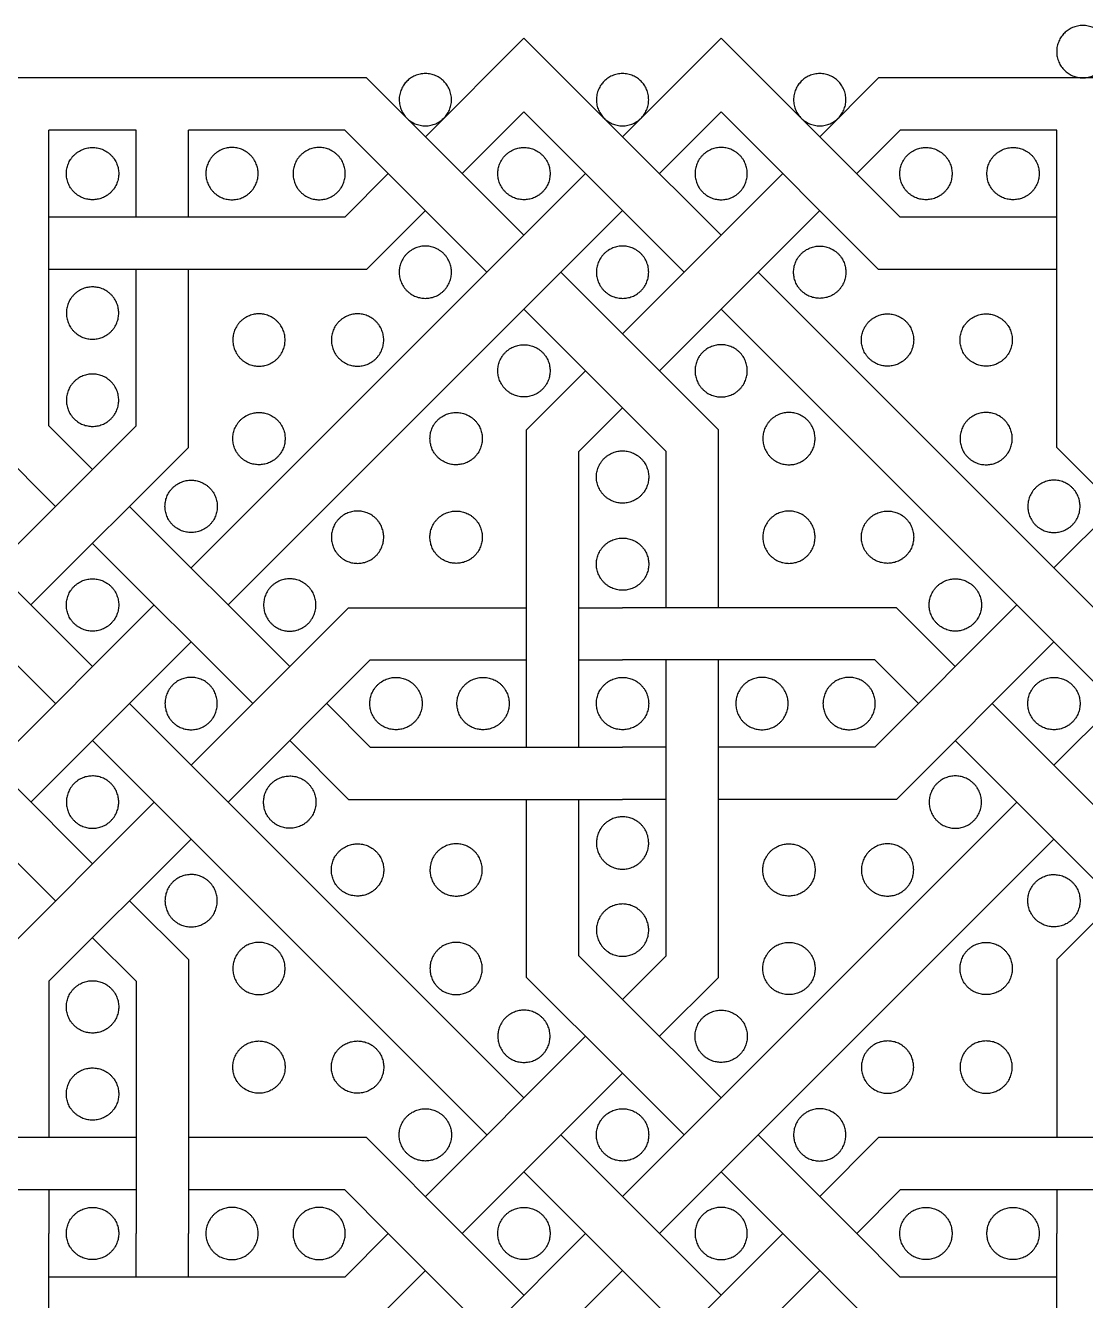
# Model space of a CAD drawing. Header units: millimetres. Extents: x -117 to 119, y -123 to 112.
# Drawn here: x -81.43 to -65.37, y 40.17 to 59.49 of the extents above; entities that cross this region are included whole.
import ezdxf

# ---------------------------------------------------------------- set-up
doc = ezdxf.new("R2010")
doc.units = ezdxf.units.MM
doc.header["$MEASUREMENT"] = 0
doc.layers.add('Layer 03', color=5, linetype='Continuous')

msp = doc.modelspace()

# ---------------------------------------------------------------- linework, layer by layer
at = {"layer": 'Layer 03'}
for p, q in [((-72.386, 57.808), (-73.88, 59.302)), ((-70.892, 59.302), (-72.386, 57.808)), ((-76.267, 58.7), (-84.567, 58.7)), ((-76.267, 58.7), (-73.88, 56.314)), ((-68.506, 58.7), (-69.398, 57.808)), ((-60.206, 58.7), (-68.506, 58.7)), ((-72.386, 56.688), (-73.88, 58.182)), ((-70.892, 58.182), (-71.826, 57.248)), ((-81.077, 53.426), (-81.077, 57.908)), ((-79.756, 57.908), (-81.077, 57.908)), ((-79.756, 56.588), (-79.756, 57.908)), ((-78.964, 56.588), (-78.964, 57.908)), ((-76.595, 57.908), (-78.964, 57.908)), ((-76.595, 57.908), (-74.441, 55.754)), ((-70.892, 56.314), (-72.386, 57.808)), ((-68.178, 57.908), (-68.838, 57.248)), ((-65.808, 57.908), (-68.178, 57.908)), ((-65.808, 53.098), (-65.808, 57.908)), ((-72.946, 57.248), (-78.923, 51.272)), ((-69.958, 57.248), (-72.386, 54.82)), ((-72.386, 56.688), (-78.362, 50.711)), ((-71.452, 55.754), (-72.386, 56.688)), ((-69.398, 56.688), (-71.826, 54.26)), ((-76.595, 56.588), (-81.077, 56.588)), ((-65.808, 56.588), (-68.178, 56.588)), ((-80.417, 49.778), (-86.393, 55.754)), ((-76.267, 55.795), (-81.077, 55.795)), ((-79.756, 53.426), (-79.756, 55.795)), ((-78.964, 53.098), (-78.964, 55.795)), ((-73.32, 55.754), (-72.386, 54.82)), ((-64.356, 49.778), (-70.332, 55.754)), ((-65.808, 55.795), (-68.506, 55.795)), ((-80.977, 49.217), (-86.953, 55.194)), ((-73.88, 55.194), (-72.386, 53.7)), ((-64.916, 49.217), (-70.892, 55.194)), ((-72.946, 54.26), (-73.839, 53.367)), ((-79.756, 53.426), (-81.911, 51.272)), ((-80.417, 52.766), (-81.077, 53.426)), ((-73.839, 48.557), (-73.839, 53.367)), ((-70.934, 50.67), (-70.934, 53.367)), ((-63.696, 53.426), (-65.85, 51.272)), ((-80.977, 52.205), (-81.869, 53.098)), ((-78.964, 53.098), (-81.35, 50.711)), ((-73.047, 48.557), (-73.047, 53.039)), ((-71.726, 50.67), (-71.726, 53.039)), ((-64.916, 52.205), (-65.808, 53.098)), ((-77.429, 49.778), (-79.856, 52.205)), ((-77.989, 49.217), (-80.417, 51.645)), ((-79.483, 50.711), (-81.911, 48.284)), ((-76.536, 50.67), (-73.839, 50.67)), ((-73.047, 50.67), (-72.386, 50.67)), ((-66.41, 50.711), (-68.564, 48.557)), ((-63.422, 50.711), (-65.85, 48.284)), ((-78.923, 50.151), (-81.35, 47.723)), ((-65.85, 50.151), (-68.236, 47.765)), ((-76.208, 49.878), (-73.839, 49.878)), ((-73.047, 49.878), (-72.386, 49.878)), ((-71.726, 45.396), (-71.726, 49.878)), ((-70.934, 45.067), (-70.934, 49.878)), ((-73.88, 43.241), (-79.856, 49.217)), ((-76.208, 48.557), (-76.868, 49.217)), ((-74.441, 42.681), (-80.417, 48.657)), ((-76.536, 47.765), (-77.429, 48.657)), ((-76.208, 48.557), (-72.386, 48.557)), ((-76.536, 47.765), (-72.386, 47.765)), ((-73.839, 45.067), (-73.839, 47.765)), ((-73.047, 45.396), (-73.047, 47.765)), ((-66.41, 47.723), (-72.386, 41.747)), ((-65.85, 47.163), (-71.826, 41.187)), ((-71.726, 45.396), (-72.386, 44.735)), ((-70.934, 45.067), (-71.826, 44.175)), ((-70.892, 43.241), (-72.386, 44.735)), ((-72.946, 44.175), (-75.374, 41.747)), ((-72.386, 43.615), (-74.814, 41.187)), ((-71.452, 42.681), (-72.386, 43.615)), ((-79.756, 42.64), (-84.567, 42.64)), ((-76.267, 42.64), (-78.964, 42.64)), ((-74.814, 41.187), (-76.267, 42.64)), ((-72.386, 41.747), (-73.32, 42.681)), ((-68.838, 41.187), (-70.332, 42.681)), ((-69.398, 41.747), (-68.506, 42.64)), ((-63.696, 42.64), (-68.506, 42.64)), ((-72.946, 41.187), (-73.88, 42.121)), ((-69.958, 41.187), (-70.892, 42.121)), ((-79.756, 41.847), (-84.238, 41.847)), ((-76.595, 41.847), (-78.964, 41.847)), ((-75.935, 41.187), (-76.595, 41.847)), ((-71.826, 41.187), (-72.386, 41.747)), ((-68.838, 41.187), (-68.178, 41.847)), ((-63.696, 41.847), (-68.178, 41.847)), ((-72.946, 41.187), (-78.923, 35.211)), ((-75.935, 41.187), (-76.595, 40.527)), ((-74.441, 39.693), (-75.935, 41.187)), ((-73.88, 40.253), (-74.814, 41.187)), ((-72.386, 40.627), (-72.946, 41.187)), ((-69.958, 41.187), (-72.386, 38.759)), ((-70.892, 40.253), (-71.826, 41.187)), ((-69.958, 41.187), (-68.506, 39.734)), ((-68.838, 41.187), (-68.178, 40.527)), ((-72.386, 40.627), (-78.362, 34.651)), ((-75.374, 40.627), (-76.267, 39.734)), ((-71.452, 39.693), (-72.386, 40.627)), ((-69.398, 40.627), (-71.826, 38.199)), ((-76.595, 40.527), (-81.077, 40.527)), ((-65.808, 40.527), (-68.178, 40.527))]:
    msp.add_line(p, q, dxfattribs=at)
for points in [[(-73.88, 59.302), (-75.374, 57.808)], [(-68.178, 56.588), (-70.892, 59.302)], [(-73.88, 58.182), (-74.814, 57.248)], [(-68.506, 55.795), (-70.892, 58.182)], [(-75.935, 57.248), (-76.595, 56.588)], [(-75.374, 56.688), (-76.267, 55.795)], [(-70.934, 53.367), (-72.386, 54.82)], [(-72.386, 53.7), (-73.047, 53.039)], [(-71.726, 53.039), (-72.386, 53.7)], [(-78.923, 48.284), (-76.536, 50.67)], [(-68.236, 50.67), (-72.386, 50.67)], [(-67.344, 49.778), (-68.236, 50.67)], [(-76.208, 49.878), (-78.362, 47.723)], [(-68.564, 49.878), (-72.386, 49.878)], [(-67.904, 49.217), (-68.564, 49.878)], [(-80.417, 46.79), (-82.844, 49.217)], [(-64.356, 46.79), (-66.784, 49.217)], [(-80.977, 46.229), (-83.405, 48.657)], [(-71.726, 48.557), (-72.386, 48.557)], [(-68.564, 48.557), (-70.934, 48.557)], [(-64.916, 46.229), (-67.344, 48.657)], [(-71.726, 47.765), (-72.386, 47.765)], [(-68.236, 47.765), (-70.934, 47.765)], [(-81.869, 45.337), (-79.483, 47.723)], [(-65.808, 45.337), (-63.422, 47.723)], [(-78.923, 47.163), (-81.077, 45.009)], [(-78.964, 45.337), (-79.856, 46.229)], [(-79.756, 45.009), (-80.417, 45.669)], [(-78.964, 45.337), (-78.964, 41.187)], [(-73.047, 45.396), (-72.386, 44.735)], [(-65.808, 45.337), (-65.808, 42.64)], [(-73.839, 45.067), (-72.386, 43.615)], [(-81.077, 45.009), (-81.077, 42.64)], [(-79.756, 45.009), (-79.756, 41.187)], [(-81.077, 41.847), (-81.077, 41.187)], [(-65.808, 41.847), (-65.808, 41.187)], [(-81.077, 37.365), (-81.077, 41.187)], [(-79.756, 40.527), (-79.756, 41.187)], [(-78.964, 40.527), (-78.964, 41.187)], [(-65.808, 37.037), (-65.808, 41.187)]]:
    msp.add_lwpolyline(points, dxfattribs=at)
for points in [[(-65.132, 58.816), (-65.412, 58.536), (-65.692, 58.816), (-65.973, 59.097), (-65.692, 59.377), (-65.412, 59.657), (-65.132, 59.377), (-64.852, 59.097), (-65.132, 58.816)], [(-75.094, 58.088), (-75.374, 57.808), (-75.654, 58.088), (-75.935, 58.368), (-75.654, 58.648), (-75.374, 58.929), (-75.094, 58.648), (-74.814, 58.368), (-75.094, 58.088)], [(-72.106, 58.088), (-72.386, 57.808), (-72.666, 58.088), (-72.946, 58.368), (-72.666, 58.648), (-72.386, 58.929), (-72.106, 58.648), (-71.826, 58.368), (-72.106, 58.088)], [(-69.118, 58.088), (-69.398, 57.808), (-69.678, 58.088), (-69.958, 58.368), (-69.678, 58.648), (-69.398, 58.929), (-69.118, 58.648), (-68.838, 58.368), (-69.118, 58.088)], [(-80.02, 57.248), (-80.02, 57.644), (-80.417, 57.644), (-80.813, 57.644), (-80.813, 57.248), (-80.813, 56.852), (-80.417, 56.852), (-80.02, 56.852), (-80.02, 57.248)], [(-78.7, 57.248), (-78.7, 57.644), (-78.304, 57.644), (-77.908, 57.644), (-77.908, 57.248), (-77.908, 56.852), (-78.304, 56.852), (-78.7, 56.852), (-78.7, 57.248)], [(-77.379, 57.248), (-77.379, 57.644), (-76.983, 57.644), (-76.587, 57.644), (-76.587, 57.248), (-76.587, 56.852), (-76.983, 56.852), (-77.379, 56.852), (-77.379, 57.248)], [(-73.484, 57.248), (-73.484, 57.644), (-73.88, 57.644), (-74.276, 57.644), (-74.276, 57.248), (-74.276, 56.852), (-73.88, 56.852), (-73.484, 56.852), (-73.484, 57.248)], [(-71.288, 57.248), (-71.288, 57.644), (-70.892, 57.644), (-70.496, 57.644), (-70.496, 57.248), (-70.496, 56.852), (-70.892, 56.852), (-71.288, 56.852), (-71.288, 57.248)], [(-67.393, 57.248), (-67.393, 57.644), (-67.789, 57.644), (-68.185, 57.644), (-68.185, 57.248), (-68.185, 56.852), (-67.789, 56.852), (-67.393, 56.852), (-67.393, 57.248)], [(-66.073, 57.248), (-66.073, 57.644), (-66.469, 57.644), (-66.865, 57.644), (-66.865, 57.248), (-66.865, 56.852), (-66.469, 56.852), (-66.073, 56.852), (-66.073, 57.248)], [(-75.374, 55.358), (-75.77, 55.358), (-75.77, 55.754), (-75.77, 56.15), (-75.374, 56.15), (-74.978, 56.15), (-74.978, 55.754), (-74.978, 55.358), (-75.374, 55.358)], [(-71.99, 55.754), (-71.99, 55.358), (-72.386, 55.358), (-72.782, 55.358), (-72.782, 55.754), (-72.782, 56.15), (-72.386, 56.15), (-71.99, 56.15), (-71.99, 55.754)], [(-69.398, 55.358), (-69.002, 55.358), (-69.002, 55.754), (-69.002, 56.15), (-69.398, 56.15), (-69.794, 56.15), (-69.794, 55.754), (-69.794, 55.358), (-69.398, 55.358)], [(-80.417, 55.531), (-80.02, 55.531), (-80.02, 55.135), (-80.02, 54.739), (-80.417, 54.739), (-80.813, 54.739), (-80.813, 55.135), (-80.813, 55.531), (-80.417, 55.531)], [(-77.499, 54.727), (-77.499, 54.33), (-77.895, 54.33), (-78.292, 54.33), (-78.292, 54.727), (-78.292, 55.123), (-77.895, 55.123), (-77.499, 55.123), (-77.499, 54.727)], [(-76.401, 54.33), (-76.798, 54.33), (-76.798, 54.727), (-76.798, 55.123), (-76.401, 55.123), (-76.005, 55.123), (-76.005, 54.727), (-76.005, 54.33), (-76.401, 54.33)], [(-68.371, 54.33), (-67.975, 54.33), (-67.975, 54.727), (-67.975, 55.123), (-68.371, 55.123), (-68.767, 55.123), (-68.767, 54.727), (-68.767, 54.33), (-68.371, 54.33)], [(-67.273, 54.727), (-67.273, 54.33), (-66.877, 54.33), (-66.481, 54.33), (-66.481, 54.727), (-66.481, 55.123), (-66.877, 55.123), (-67.273, 55.123), (-67.273, 54.727)], [(-74.276, 54.26), (-74.276, 53.864), (-73.88, 53.864), (-73.484, 53.864), (-73.484, 54.26), (-73.484, 54.656), (-73.88, 54.656), (-74.276, 54.656), (-74.276, 54.26)], [(-70.496, 54.26), (-70.496, 53.864), (-70.892, 53.864), (-71.288, 53.864), (-71.288, 54.26), (-71.288, 54.656), (-70.892, 54.656), (-70.496, 54.656), (-70.496, 54.26)], [(-80.417, 54.211), (-80.02, 54.211), (-80.02, 53.814), (-80.02, 53.418), (-80.417, 53.418), (-80.813, 53.418), (-80.813, 53.814), (-80.813, 54.211), (-80.417, 54.211)], [(-77.499, 53.233), (-77.499, 53.629), (-77.895, 53.629), (-78.292, 53.629), (-78.292, 53.233), (-78.292, 52.836), (-77.895, 52.836), (-77.499, 52.836), (-77.499, 53.233)], [(-75.304, 53.233), (-75.304, 52.836), (-74.907, 52.836), (-74.511, 52.836), (-74.511, 53.233), (-74.511, 53.629), (-74.907, 53.629), (-75.304, 53.629), (-75.304, 53.233)], [(-69.469, 53.233), (-69.469, 52.836), (-69.865, 52.836), (-70.261, 52.836), (-70.261, 53.233), (-70.261, 53.629), (-69.865, 53.629), (-69.469, 53.629), (-69.469, 53.233)], [(-67.273, 53.233), (-67.273, 53.629), (-66.877, 53.629), (-66.481, 53.629), (-66.481, 53.233), (-66.481, 52.836), (-66.877, 52.836), (-67.273, 52.836), (-67.273, 53.233)], [(-72.386, 52.255), (-71.99, 52.255), (-71.99, 52.651), (-71.99, 53.047), (-72.386, 53.047), (-72.782, 53.047), (-72.782, 52.651), (-72.782, 52.255), (-72.386, 52.255)], [(-78.526, 52.205), (-78.526, 52.602), (-78.923, 52.602), (-79.319, 52.602), (-79.319, 52.205), (-79.319, 51.809), (-78.923, 51.809), (-78.526, 51.809), (-78.526, 52.205)], [(-66.246, 52.205), (-66.246, 52.602), (-65.85, 52.602), (-65.454, 52.602), (-65.454, 52.205), (-65.454, 51.809), (-65.85, 51.809), (-66.246, 51.809), (-66.246, 52.205)], [(-76.401, 52.135), (-76.005, 52.135), (-76.005, 51.739), (-76.005, 51.342), (-76.401, 51.342), (-76.798, 51.342), (-76.798, 51.739), (-76.798, 52.135), (-76.401, 52.135)], [(-74.907, 52.135), (-75.304, 52.135), (-75.304, 51.739), (-75.304, 51.342), (-74.907, 51.342), (-74.511, 51.342), (-74.511, 51.739), (-74.511, 52.135), (-74.907, 52.135)], [(-69.865, 52.135), (-69.469, 52.135), (-69.469, 51.739), (-69.469, 51.342), (-69.865, 51.342), (-70.261, 51.342), (-70.261, 51.739), (-70.261, 52.135), (-69.865, 52.135)], [(-68.371, 52.135), (-68.767, 52.135), (-68.767, 51.739), (-68.767, 51.342), (-68.371, 51.342), (-67.975, 51.342), (-67.975, 51.739), (-67.975, 52.135), (-68.371, 52.135)], [(-72.386, 50.934), (-71.99, 50.934), (-71.99, 51.33), (-71.99, 51.726), (-72.386, 51.726), (-72.782, 51.726), (-72.782, 51.33), (-72.782, 50.934), (-72.386, 50.934)], [(-80.02, 50.711), (-80.02, 51.108), (-80.417, 51.108), (-80.813, 51.108), (-80.813, 50.711), (-80.813, 50.315), (-80.417, 50.315), (-80.02, 50.315), (-80.02, 50.711)], [(-77.429, 51.108), (-77.032, 51.108), (-77.032, 50.711), (-77.032, 50.315), (-77.429, 50.315), (-77.825, 50.315), (-77.825, 50.711), (-77.825, 51.108), (-77.429, 51.108)], [(-67.344, 51.108), (-67.74, 51.108), (-67.74, 50.711), (-67.74, 50.315), (-67.344, 50.315), (-66.948, 50.315), (-66.948, 50.711), (-66.948, 51.108), (-67.344, 51.108)], [(-79.319, 49.217), (-79.319, 49.614), (-78.923, 49.614), (-78.526, 49.614), (-78.526, 49.217), (-78.526, 48.821), (-78.923, 48.821), (-79.319, 48.821), (-79.319, 49.217)], [(-75.423, 49.217), (-75.423, 49.614), (-75.82, 49.614), (-76.216, 49.614), (-76.216, 49.217), (-76.216, 48.821), (-75.82, 48.821), (-75.423, 48.821), (-75.423, 49.217)], [(-74.103, 49.217), (-74.103, 49.614), (-74.499, 49.614), (-74.895, 49.614), (-74.895, 49.217), (-74.895, 48.821), (-74.499, 48.821), (-74.103, 48.821), (-74.103, 49.217)], [(-71.99, 49.217), (-71.99, 49.614), (-72.386, 49.614), (-72.782, 49.614), (-72.782, 49.217), (-72.782, 48.821), (-72.386, 48.821), (-71.99, 48.821), (-71.99, 49.217)], [(-70.67, 49.217), (-70.67, 49.614), (-70.273, 49.614), (-69.877, 49.614), (-69.877, 49.217), (-69.877, 48.821), (-70.273, 48.821), (-70.67, 48.821), (-70.67, 49.217)], [(-69.349, 49.217), (-69.349, 49.614), (-68.953, 49.614), (-68.557, 49.614), (-68.557, 49.217), (-68.557, 48.821), (-68.953, 48.821), (-69.349, 48.821), (-69.349, 49.217)], [(-65.454, 49.217), (-65.454, 49.614), (-65.85, 49.614), (-66.246, 49.614), (-66.246, 49.217), (-66.246, 48.821), (-65.85, 48.821), (-65.454, 48.821), (-65.454, 49.217)], [(-80.02, 47.723), (-80.02, 47.327), (-80.417, 47.327), (-80.813, 47.327), (-80.813, 47.723), (-80.813, 48.12), (-80.417, 48.12), (-80.02, 48.12), (-80.02, 47.723)], [(-77.429, 47.327), (-77.032, 47.327), (-77.032, 47.723), (-77.032, 48.12), (-77.429, 48.12), (-77.825, 48.12), (-77.825, 47.723), (-77.825, 47.327), (-77.429, 47.327)], [(-67.344, 47.327), (-67.74, 47.327), (-67.74, 47.723), (-67.74, 48.12), (-67.344, 48.12), (-66.948, 48.12), (-66.948, 47.723), (-66.948, 47.327), (-67.344, 47.327)], [(-72.386, 47.501), (-71.99, 47.501), (-71.99, 47.105), (-71.99, 46.708), (-72.386, 46.708), (-72.782, 46.708), (-72.782, 47.105), (-72.782, 47.501), (-72.386, 47.501)], [(-76.401, 46.3), (-76.005, 46.3), (-76.005, 46.696), (-76.005, 47.092), (-76.401, 47.092), (-76.798, 47.092), (-76.798, 46.696), (-76.798, 46.3), (-76.401, 46.3)], [(-74.907, 46.3), (-75.304, 46.3), (-75.304, 46.696), (-75.304, 47.092), (-74.907, 47.092), (-74.511, 47.092), (-74.511, 46.696), (-74.511, 46.3), (-74.907, 46.3)], [(-69.865, 46.3), (-69.469, 46.3), (-69.469, 46.696), (-69.469, 47.092), (-69.865, 47.092), (-70.261, 47.092), (-70.261, 46.696), (-70.261, 46.3), (-69.865, 46.3)], [(-68.371, 46.3), (-68.767, 46.3), (-68.767, 46.696), (-68.767, 47.092), (-68.371, 47.092), (-67.975, 47.092), (-67.975, 46.696), (-67.975, 46.3), (-68.371, 46.3)], [(-78.526, 46.229), (-78.526, 45.833), (-78.923, 45.833), (-79.319, 45.833), (-79.319, 46.229), (-79.319, 46.626), (-78.923, 46.626), (-78.526, 46.626), (-78.526, 46.229)], [(-66.246, 46.229), (-66.246, 45.833), (-65.85, 45.833), (-65.454, 45.833), (-65.454, 46.229), (-65.454, 46.626), (-65.85, 46.626), (-66.246, 46.626), (-66.246, 46.229)], [(-72.386, 46.18), (-71.99, 46.18), (-71.99, 45.784), (-71.99, 45.388), (-72.386, 45.388), (-72.782, 45.388), (-72.782, 45.784), (-72.782, 46.18), (-72.386, 46.18)], [(-77.499, 45.202), (-77.499, 44.806), (-77.895, 44.806), (-78.292, 44.806), (-78.292, 45.202), (-78.292, 45.598), (-77.895, 45.598), (-77.499, 45.598), (-77.499, 45.202)], [(-75.304, 45.202), (-75.304, 45.598), (-74.907, 45.598), (-74.511, 45.598), (-74.511, 45.202), (-74.511, 44.806), (-74.907, 44.806), (-75.304, 44.806), (-75.304, 45.202)], [(-69.469, 45.202), (-69.469, 45.598), (-69.865, 45.598), (-70.261, 45.598), (-70.261, 45.202), (-70.261, 44.806), (-69.865, 44.806), (-69.469, 44.806), (-69.469, 45.202)], [(-67.273, 45.202), (-67.273, 44.806), (-66.877, 44.806), (-66.481, 44.806), (-66.481, 45.202), (-66.481, 45.598), (-66.877, 45.598), (-67.273, 45.598), (-67.273, 45.202)], [(-80.417, 44.224), (-80.02, 44.224), (-80.02, 44.62), (-80.02, 45.017), (-80.417, 45.017), (-80.813, 45.017), (-80.813, 44.62), (-80.813, 44.224), (-80.417, 44.224)], [(-74.276, 44.175), (-74.276, 44.571), (-73.88, 44.571), (-73.484, 44.571), (-73.484, 44.175), (-73.484, 43.779), (-73.88, 43.779), (-74.276, 43.779), (-74.276, 44.175)], [(-70.496, 44.175), (-70.496, 44.571), (-70.892, 44.571), (-71.288, 44.571), (-71.288, 44.175), (-71.288, 43.779), (-70.892, 43.779), (-70.496, 43.779), (-70.496, 44.175)], [(-77.499, 43.708), (-77.499, 44.104), (-77.895, 44.104), (-78.292, 44.104), (-78.292, 43.708), (-78.292, 43.312), (-77.895, 43.312), (-77.499, 43.312), (-77.499, 43.708)], [(-76.401, 44.104), (-76.798, 44.104), (-76.798, 43.708), (-76.798, 43.312), (-76.401, 43.312), (-76.005, 43.312), (-76.005, 43.708), (-76.005, 44.104), (-76.401, 44.104)], [(-68.371, 44.104), (-67.975, 44.104), (-67.975, 43.708), (-67.975, 43.312), (-68.371, 43.312), (-68.767, 43.312), (-68.767, 43.708), (-68.767, 44.104), (-68.371, 44.104)], [(-67.273, 43.708), (-67.273, 44.104), (-66.877, 44.104), (-66.481, 44.104), (-66.481, 43.708), (-66.481, 43.312), (-66.877, 43.312), (-67.273, 43.312), (-67.273, 43.708)], [(-80.417, 42.904), (-80.02, 42.904), (-80.02, 43.3), (-80.02, 43.696), (-80.417, 43.696), (-80.813, 43.696), (-80.813, 43.3), (-80.813, 42.904), (-80.417, 42.904)], [(-75.374, 43.077), (-75.77, 43.077), (-75.77, 42.681), (-75.77, 42.285), (-75.374, 42.285), (-74.978, 42.285), (-74.978, 42.681), (-74.978, 43.077), (-75.374, 43.077)], [(-71.99, 42.681), (-71.99, 43.077), (-72.386, 43.077), (-72.782, 43.077), (-72.782, 42.681), (-72.782, 42.285), (-72.386, 42.285), (-71.99, 42.285), (-71.99, 42.681)], [(-69.398, 43.077), (-69.002, 43.077), (-69.002, 42.681), (-69.002, 42.285), (-69.398, 42.285), (-69.794, 42.285), (-69.794, 42.681), (-69.794, 43.077), (-69.398, 43.077)], [(-80.02, 41.187), (-80.02, 41.583), (-80.417, 41.583), (-80.813, 41.583), (-80.813, 41.187), (-80.813, 40.791), (-80.417, 40.791), (-80.02, 40.791), (-80.02, 41.187)], [(-78.7, 41.187), (-78.7, 41.583), (-78.304, 41.583), (-77.908, 41.583), (-77.908, 41.187), (-77.908, 40.791), (-78.304, 40.791), (-78.7, 40.791), (-78.7, 41.187)], [(-77.379, 41.187), (-77.379, 41.583), (-76.983, 41.583), (-76.587, 41.583), (-76.587, 41.187), (-76.587, 40.791), (-76.983, 40.791), (-77.379, 40.791), (-77.379, 41.187)], [(-73.484, 41.187), (-73.484, 41.583), (-73.88, 41.583), (-74.276, 41.583), (-74.276, 41.187), (-74.276, 40.791), (-73.88, 40.791), (-73.484, 40.791), (-73.484, 41.187)], [(-71.288, 41.187), (-71.288, 41.583), (-70.892, 41.583), (-70.496, 41.583), (-70.496, 41.187), (-70.496, 40.791), (-70.892, 40.791), (-71.288, 40.791), (-71.288, 41.187)], [(-67.393, 41.187), (-67.393, 41.583), (-67.789, 41.583), (-68.185, 41.583), (-68.185, 41.187), (-68.185, 40.791), (-67.789, 40.791), (-67.393, 40.791), (-67.393, 41.187)], [(-66.073, 41.187), (-66.073, 41.583), (-66.469, 41.583), (-66.865, 41.583), (-66.865, 41.187), (-66.865, 40.791), (-66.469, 40.791), (-66.073, 40.791), (-66.073, 41.187)]]:
    msp.add_rational_spline(points, [1, 0.707106781187, 1, 0.707106781187, 1, 0.707106781187, 1, 0.707106781187, 1], degree=2, knots=[0, 0, 0, 1.178097, 1.178097, 2.356194, 2.356194, 3.534292, 3.534292, 4.712389, 4.712389, 4.712389], dxfattribs=at)

doc.saveas('drawing.dxf')
